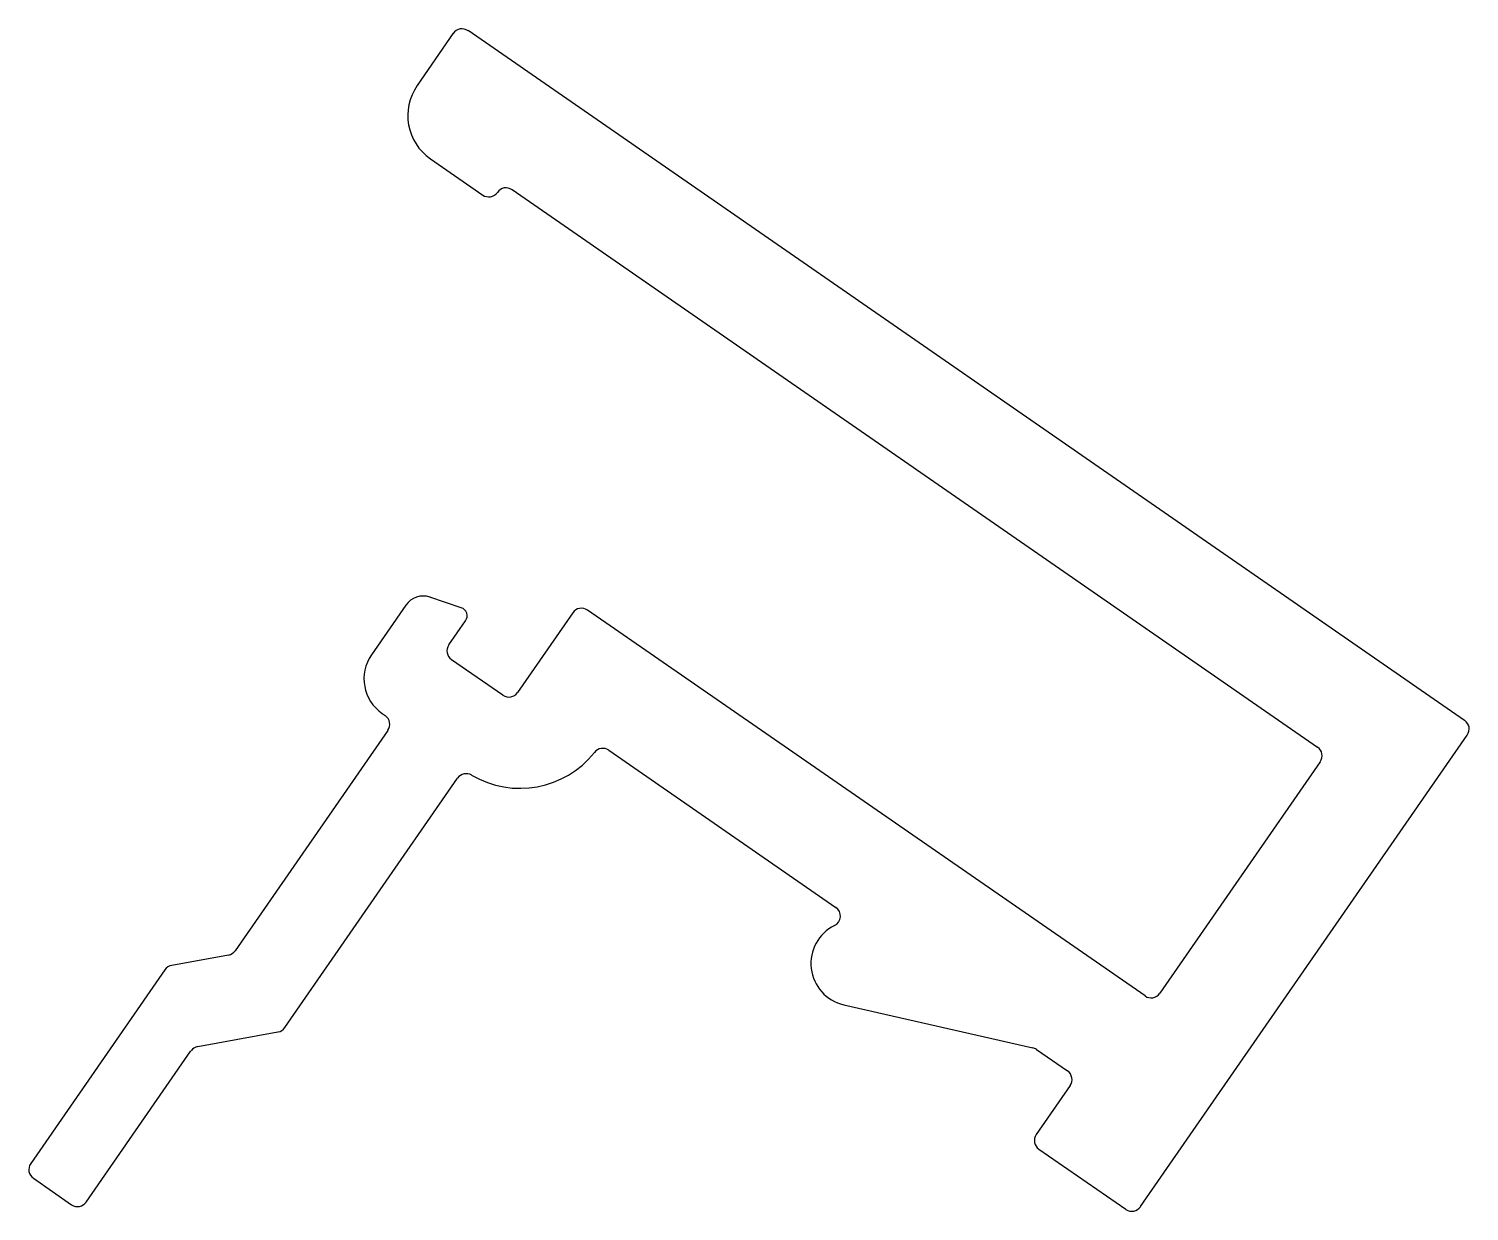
# Model space of a CAD drawing. Header units: inches. Extents: x -16 to 18, y 0.2 to 28.2.
import ezdxf

# ---------------------------------------------------------------- set-up
doc = ezdxf.new("R2010")
doc.units = ezdxf.units.IN
doc.header["$MEASUREMENT"] = 0
doc.layers.add('CLIP', color=7, linetype='Continuous')

msp = doc.modelspace()

# ---------------------------------------------------------------- linework, layer by layer
at = {"layer": 'CLIP', "color": 7, "linetype": 'Continuous'}
for p, q in [((-6.009, 28.112), (-6.863, 26.878)), ((17.912, 11.852), (-5.661, 28.175)), ((-6.547, 25.139), (-5.313, 24.285)), ((-4.966, 24.349), (-4.966, 24.349)), ((-4.618, 24.412), (14.433, 11.22)), ((-5.819, 14.518), (-6.56, 14.768)), ((-7.131, 14.578), (-7.943, 13.405)), ((-3.183, 14.398), (-4.49, 12.511)), ((10.354, 5.329), (-2.835, 14.461)), ((-6.114, 13.636), (-5.717, 14.21)), ((-4.838, 12.448), (-6.051, 13.288)), ((-7.691, 12.013), (-7.618, 11.963)), ((-7.555, 11.615), (-11.166, 6.4)), ((10.246, 0.342), (17.975, 11.505)), ((-2.332, 11.144), (3.04, 7.425)), ((14.496, 10.872), (10.702, 5.392)), ((-9.994, 4.58), (-5.907, 10.482)), ((-11.327, 6.296), (-12.668, 6.053)), ((-12.829, 5.949), (-16.004, 1.363)), ((3.226, 5.122), (7.697, 4.102)), ((-12.052, 4.132), (-10.155, 4.477)), ((-14.689, 0.452), (-12.213, 4.028)), ((7.783, 4.064), (8.518, 3.555)), ((8.581, 3.207), (7.779, 2.05)), ((7.843, 1.702), (9.898, 0.279)), ((-15.941, 1.015), (-15.037, 0.389))]:
    msp.add_line(p, q, dxfattribs=at)
for centre, radius, start, end in [((-5.803, 27.969), 0.25, 55.3, 145.3), ((-5.835, 26.167), 1.25, 145.3, 235.3), ((-5.171, 24.491), 0.25, 235.3, 325.3), ((-4.76, 24.206), 0.25, 55.3, 145.3), ((-6.719, 14.294), 0.5, 71.3854, 145.3), ((-5.884, 14.326), 0.203, 325.3, 71.3854), ((-2.978, 14.256), 0.25, 55.3, 145.3), ((-5.909, 13.494), 0.25, 145.3, 235.3), ((-7.121, 12.835), 1, 145.3, 235.3), ((-4.695, 12.654), 0.25, 235.3, 325.3), ((-7.761, 11.758), 0.25, 325.3, 55.3), ((17.769, 11.647), 0.25, 325.3, 55.3), ((-4.432, 12.493), 2.25, 239.4781, 321.5387), ((-2.474, 10.938), 0.25, 55.3, 141.5387), ((14.291, 11.015), 0.25, 325.3, 55.3), ((-5.701, 10.34), 0.25, 59.4781, 145.3), ((2.897, 7.219), 0.25, 296.1871, 55.3), ((3.449, 6.097), 1, 116.1871, 257.1412), ((-11.372, 6.542), 0.25, 280.3, 325.3), ((-12.623, 5.807), 0.25, 100.3, 145.3), ((10.496, 5.534), 0.25, 235.3, 325.3), ((-10.199, 4.723), 0.25, 280.3, 325.3), ((-12.007, 3.886), 0.25, 100.3, 145.3), ((7.641, 3.858), 0.25, 55.3, 77.1412), ((8.375, 3.35), 0.25, 325.3, 55.3), ((7.985, 1.908), 0.25, 145.3, 235.3), ((-15.799, 1.22), 0.25, 145.3, 235.3), ((-14.895, 0.594), 0.25, 235.3, 325.3), ((10.04, 0.484), 0.25, 235.3, 325.3)]:
    msp.add_arc(centre, radius, start, end, dxfattribs=at)

doc.saveas('drawing.dxf')
